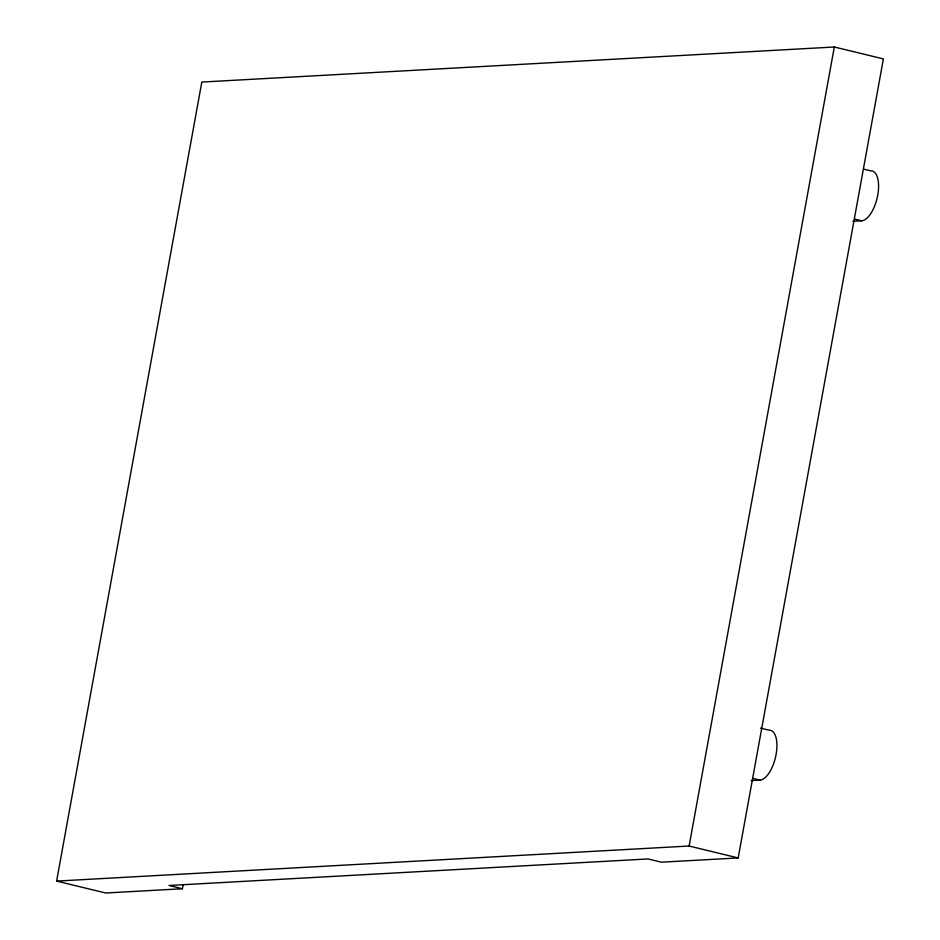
<?xml version="1.0" encoding="UTF-8"?>
<svg xmlns="http://www.w3.org/2000/svg" width="940" height="940" viewBox="0 0 940 940"><rect width="100%" height="100%" fill="white"/><g stroke="black" fill="none" stroke-linecap="round" stroke-linejoin="round"><path stroke-width="1.41" d="M182.419 888.747L105.68 893L56.611 881.086L201.818 82.062L834.32 47L883.389 58.915L738.182 857.938L661.443 862.192L648.059 858.948L169.036 885.492L182.419 888.747L183.206 884.434M56.611 881.086L689.114 846.024L834.32 47M852.85 221.264L861.569 220.783A25.556 11.245 -76.4 0 0 877.737 195.167A25.556 11.245 -76.4 0 0 870.652 170.845L863.578 169.13M751.213 780.588L759.931 780.106A25.556 11.245 -76.4 0 0 776.087 754.491A25.556 11.245 -76.4 0 0 769.002 730.168L760.519 728.101M854.507 219.067L861.569 220.783M752.858 778.391L759.931 780.106M689.114 846.024L738.182 857.938"/></g></svg>
